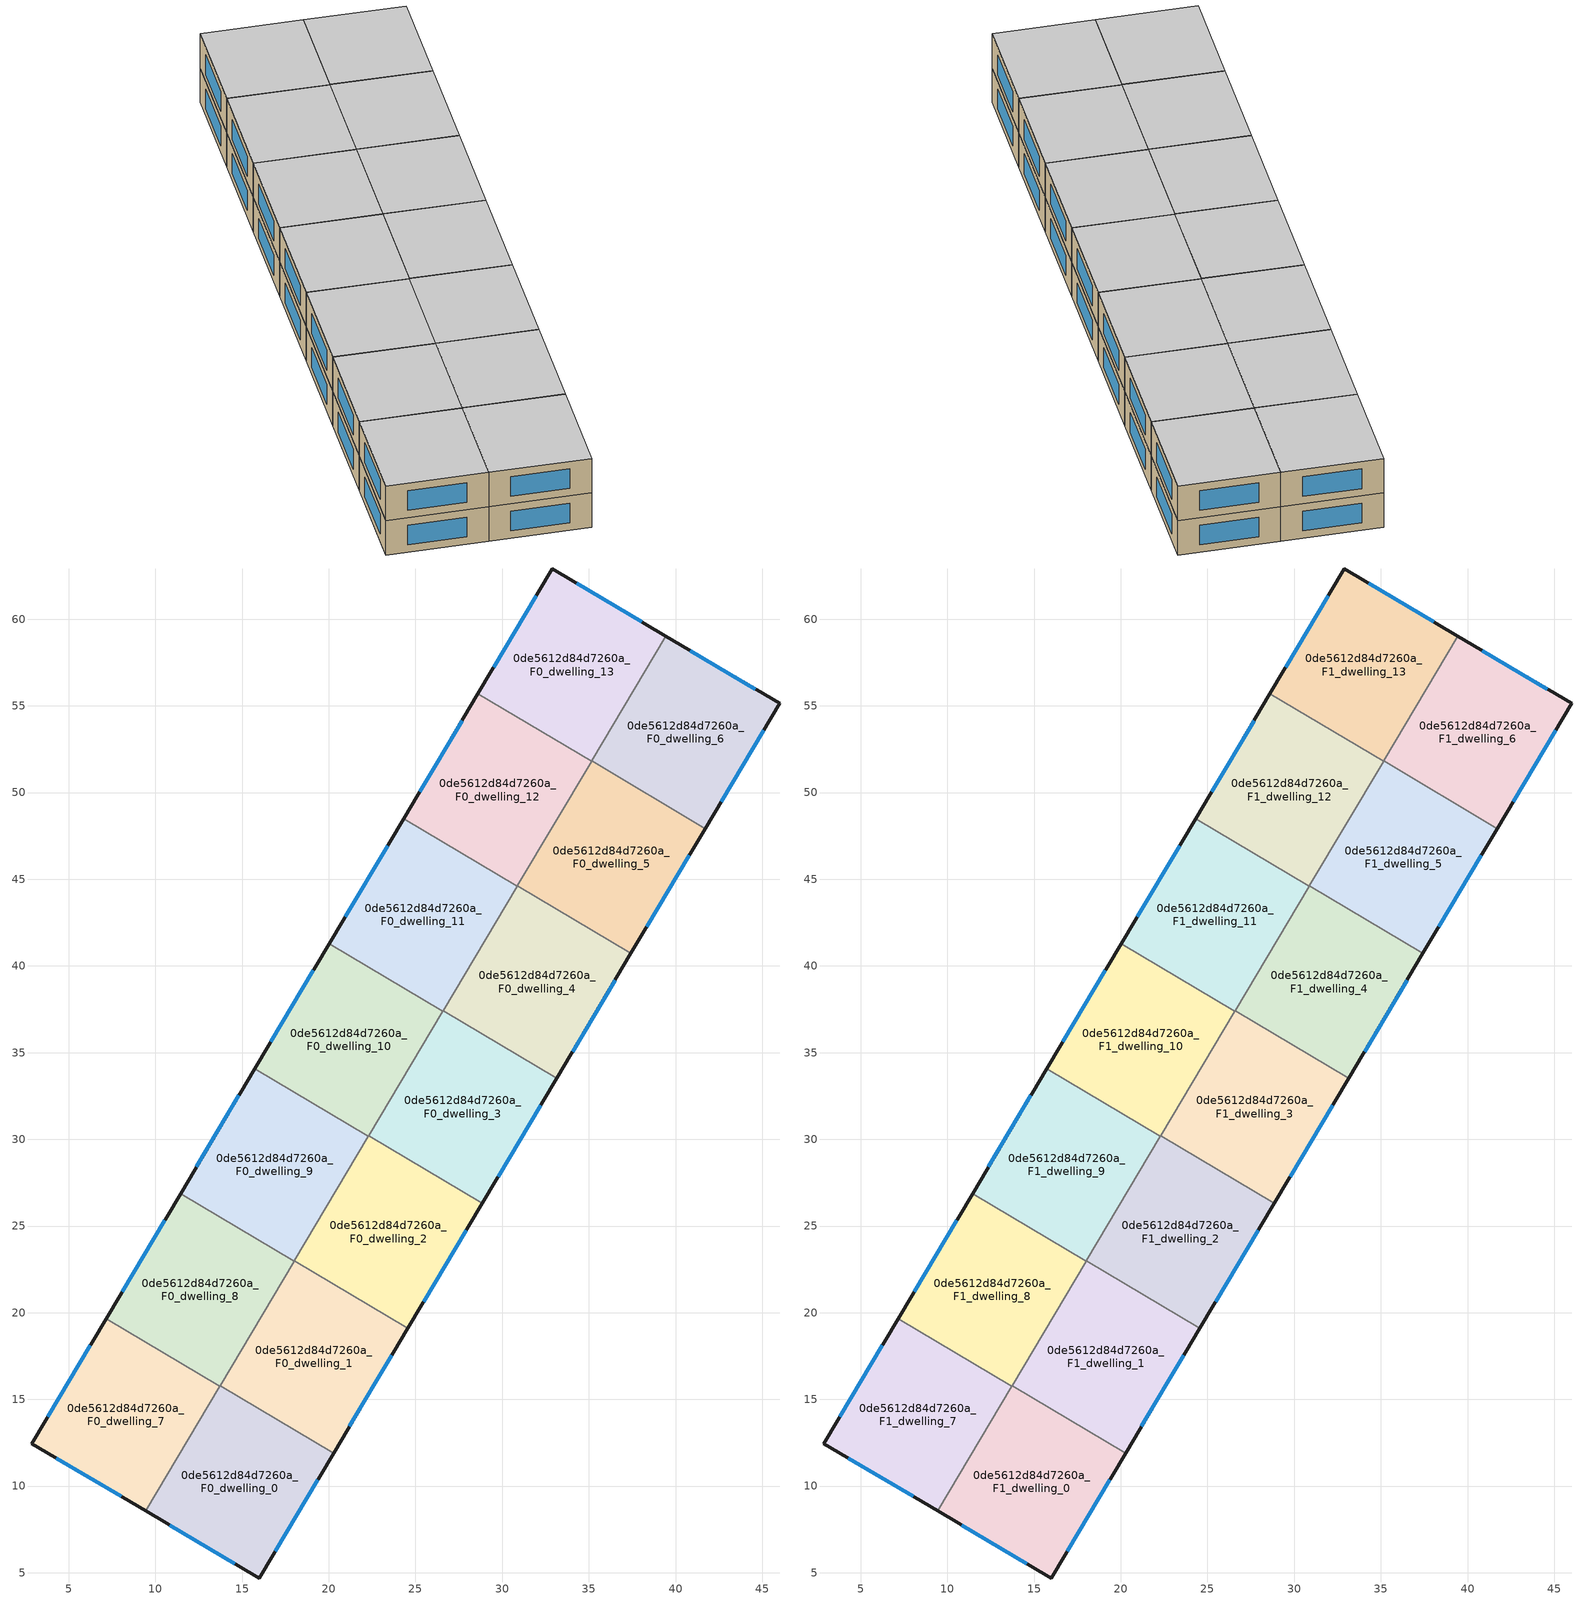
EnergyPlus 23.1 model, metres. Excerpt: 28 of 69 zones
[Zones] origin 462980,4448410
0de5612d84d7260a_F0_dwelling_0
 floor ground (EU_floor_Construction): 20.28,11.9 15.99,4.7 9.43,8.57 13.73,15.79 z0
 wall outside (EU_wall_Construction): 9.43,8.57 15.99,4.7 20.28,11.9 z0:3
 wall to 0de5612d84d7260a_F0_dwelling_1 (EU_wall_Construction): 20.28,11.9 13.73,15.79 z0:3
 wall to 0de5612d84d7260a_F0_dwelling_7 (EU_wall_Construction): 13.71,15.77 9.43,8.57 z0:3
 wall to 0de5612d84d7260a_F0_dwelling_8 (EU_wall_Construction): 13.73,15.79 13.71,15.77 z0:3
 window (EU_Window_Construction): 16.91,6.24 19.36,10.35 / 10.84,7.74 14.59,5.53 z0.64:2.36
0de5612d84d7260a_F0_dwelling_1
 floor ground (EU_floor_Construction): 24.57,19.1 20.28,11.9 13.73,15.79 18.02,23 z0
 wall outside (EU_wall_Construction): 20.28,11.9 24.57,19.1 z0:3
 wall to 0de5612d84d7260a_F0_dwelling_2 (EU_wall_Construction): 24.57,19.1 18.02,23 z0:3
 wall to 0de5612d84d7260a_F0_dwelling_8 (EU_wall_Construction): 18,22.97 13.73,15.79 z0:3
 wall to 0de5612d84d7260a_F0_dwelling_9 (EU_wall_Construction): 18.02,23 18,22.97 z0:3
 window (EU_Window_Construction): 21.19,13.44 23.65,17.56 z0.64:2.36
0de5612d84d7260a_F0_dwelling_10
 floor ground (EU_floor_Construction): 26.58,37.38 22.29,30.18 15.74,34.08 20.03,41.28 z0
 wall outside (EU_wall_Construction): 20.03,41.28 15.74,34.08 z0:3
 wall to 0de5612d84d7260a_F0_dwelling_11 (EU_wall_Construction): 26.58,37.38 20.03,41.28 z0:3
 wall to 0de5612d84d7260a_F0_dwelling_9 (EU_wall_Construction): 15.74,34.08 22.29,30.18 z0:3
 wall to 0de5612d84d7260a_F0_dwelling_3 (EU_wall_Construction): 22.31,30.2 26.58,37.38 z0:3
 wall to 0de5612d84d7260a_F0_dwelling_2 (EU_wall_Construction): 22.29,30.18 22.31,30.2 z0:3
 window (EU_Window_Construction): 19.11,39.74 16.66,35.62 z0.64:2.36
0de5612d84d7260a_F0_dwelling_11
 floor ground (EU_floor_Construction): 30.86,44.59 26.58,37.38 20.03,41.28 24.32,48.49 z0
 wall outside (EU_wall_Construction): 24.32,48.49 20.03,41.28 z0:3
 wall to 0de5612d84d7260a_F0_dwelling_12 (EU_wall_Construction): 30.86,44.59 24.32,48.49 z0:3
 wall to 0de5612d84d7260a_F0_dwelling_4 (EU_wall_Construction): 26.59,37.41 30.86,44.59 z0:3
 wall to 0de5612d84d7260a_F0_dwelling_3 (EU_wall_Construction): 26.58,37.38 26.59,37.41 z0:3
 window (EU_Window_Construction): 23.4,46.94 20.95,42.82 z0.64:2.36
0de5612d84d7260a_F0_dwelling_12
 floor ground (EU_floor_Construction): 35.15,51.8 30.86,44.59 24.32,48.49 28.6,55.69 z0
 wall outside (EU_wall_Construction): 28.6,55.69 24.32,48.49 z0:3
 wall to 0de5612d84d7260a_F0_dwelling_13 (EU_wall_Construction): 35.15,51.8 28.6,55.69 z0:3
 wall to 0de5612d84d7260a_F0_dwelling_5 (EU_wall_Construction): 30.88,44.62 35.15,51.8 z0:3
 wall to 0de5612d84d7260a_F0_dwelling_4 (EU_wall_Construction): 30.87,44.59 30.88,44.62 z0:3
 window (EU_Window_Construction): 27.69,54.15 25.24,50.03 z0.64:2.36
0de5612d84d7260a_F0_dwelling_13
 floor ground (EU_floor_Construction): 39.45,59.01 35.15,51.8 28.6,55.69 32.89,62.89 z0
 wall outside (EU_wall_Construction): 39.45,59.01 32.89,62.89 28.6,55.69 z0:3
 wall to 0de5612d84d7260a_F0_dwelling_6 (EU_wall_Construction): 35.17,51.82 39.45,59.01 z0:3
 wall to 0de5612d84d7260a_F0_dwelling_5 (EU_wall_Construction): 35.15,51.8 35.17,51.82 z0:3
 window (EU_Window_Construction): 38.04,59.84 34.29,62.06 / 31.97,61.35 29.52,57.24 z0.64:2.36
0de5612d84d7260a_F0_dwelling_2
 floor ground (EU_floor_Construction): 28.85,26.31 24.57,19.1 18.02,23 22.3,30.21 z0
 wall outside (EU_wall_Construction): 24.57,19.1 28.85,26.31 z0:3
 wall to 0de5612d84d7260a_F0_dwelling_3 (EU_wall_Construction): 28.85,26.31 22.3,30.21 z0:3
 wall to 0de5612d84d7260a_F0_dwelling_9 (EU_wall_Construction): 22.29,30.18 18.02,23 z0:3
 window (EU_Window_Construction): 25.48,20.65 27.94,24.77 z0.64:2.36
0de5612d84d7260a_F0_dwelling_3
 floor ground (EU_floor_Construction): 33.14,33.51 28.85,26.31 22.3,30.21 26.59,37.41 z0
 wall outside (EU_wall_Construction): 28.85,26.31 33.14,33.51 z0:3
 wall to 0de5612d84d7260a_F0_dwelling_4 (EU_wall_Construction): 33.14,33.51 26.59,37.41 z0:3
 window (EU_Window_Construction): 29.77,27.85 32.22,31.97 z0.64:2.36
0de5612d84d7260a_F0_dwelling_4
 floor ground (EU_floor_Construction): 37.43,40.72 33.14,33.51 26.59,37.41 30.88,44.62 z0
 wall outside (EU_wall_Construction): 33.14,33.51 37.43,40.72 z0:3
 wall to 0de5612d84d7260a_F0_dwelling_5 (EU_wall_Construction): 37.43,40.72 30.88,44.62 z0:3
 window (EU_Window_Construction): 34.06,35.06 36.51,39.17 z0.64:2.36
0de5612d84d7260a_F0_dwelling_5
 floor ground (EU_floor_Construction): 41.72,47.92 37.43,40.72 30.88,44.62 35.17,51.82 z0
 wall outside (EU_wall_Construction): 37.43,40.72 41.72,47.92 z0:3
 wall to 0de5612d84d7260a_F0_dwelling_6 (EU_wall_Construction): 41.72,47.92 35.17,51.82 z0:3
 window (EU_Window_Construction): 38.35,42.26 40.8,46.38 z0.64:2.36
0de5612d84d7260a_F0_dwelling_6
 floor ground (EU_floor_Construction): 46.01,55.13 41.72,47.92 35.17,51.82 39.45,59.01 z0
 wall outside (EU_wall_Construction): 41.72,47.92 46.01,55.13 39.45,59.01 z0:3
 window (EU_Window_Construction): 44.6,55.96 40.85,58.18 / 42.64,49.47 45.09,53.59 z0.64:2.36
0de5612d84d7260a_F0_dwelling_7
 floor ground (EU_floor_Construction): 13.71,15.77 9.43,8.57 2.87,12.45 7.16,19.66 z0
 wall outside (EU_wall_Construction): 7.16,19.66 2.87,12.45 9.43,8.57 z0:3
 wall to 0de5612d84d7260a_F0_dwelling_8 (EU_wall_Construction): 13.71,15.77 7.16,19.66 z0:3
 window (EU_Window_Construction): 4.28,11.62 8.03,9.4 / 6.25,18.12 3.79,13.99 z0.64:2.36
0de5612d84d7260a_F0_dwelling_8
 floor ground (EU_floor_Construction): 18,22.97 13.71,15.77 7.16,19.66 11.45,26.87 z0
 wall outside (EU_wall_Construction): 11.45,26.87 7.16,19.66 z0:3
 wall to 0de5612d84d7260a_F0_dwelling_9 (EU_wall_Construction): 18,22.97 11.45,26.87 z0:3
 window (EU_Window_Construction): 10.53,25.33 8.08,21.21 z0.64:2.36
0de5612d84d7260a_F0_dwelling_9
 floor ground (EU_floor_Construction): 22.29,30.18 18,22.97 11.45,26.87 15.74,34.08 z0
 wall outside (EU_wall_Construction): 15.74,34.08 11.45,26.87 z0:3
 window (EU_Window_Construction): 14.82,32.53 12.37,28.41 z0.64:2.36
0de5612d84d7260a_F1_dwelling_0
 floor to 0de5612d84d7260a_F0_dwelling_0 (EU_floor_Construction): 20.28,11.9 15.99,4.7 9.43,8.57 13.73,15.79 z3
 wall outside (EU_wall_Construction): 9.43,8.57 15.99,4.7 20.28,11.9 z3:6
 wall to 0de5612d84d7260a_F1_dwelling_1 (EU_wall_Construction): 20.28,11.9 13.73,15.79 z3:6
 wall to 0de5612d84d7260a_F1_dwelling_7 (EU_wall_Construction): 13.71,15.77 9.43,8.57 z3:6
 wall to 0de5612d84d7260a_F1_dwelling_8 (EU_wall_Construction): 13.73,15.79 13.71,15.77 z3:6
 window (EU_Window_Construction): 16.91,6.24 19.36,10.35 / 10.84,7.74 14.59,5.53 z3.64:5.36
 ceiling to 0de5612d84d7260a_F2_dwelling_0 (EU_floor_Construction): 15.99,4.7 20.28,11.9 13.73,15.79 9.43,8.57 z6
0de5612d84d7260a_F1_dwelling_1
 floor to 0de5612d84d7260a_F0_dwelling_1 (EU_floor_Construction): 24.57,19.1 20.28,11.9 13.73,15.79 18.02,23 z3
 wall outside (EU_wall_Construction): 20.28,11.9 24.57,19.1 z3:6
 wall to 0de5612d84d7260a_F1_dwelling_2 (EU_wall_Construction): 24.57,19.1 18.02,23 z3:6
 wall to 0de5612d84d7260a_F1_dwelling_8 (EU_wall_Construction): 18,22.97 13.73,15.79 z3:6
 wall to 0de5612d84d7260a_F1_dwelling_9 (EU_wall_Construction): 18.02,23 18,22.97 z3:6
 window (EU_Window_Construction): 21.19,13.44 23.65,17.56 z3.64:5.36
 ceiling to 0de5612d84d7260a_F2_dwelling_1 (EU_floor_Construction): 20.28,11.9 24.57,19.1 18.02,23 13.73,15.79 z6
0de5612d84d7260a_F1_dwelling_10
 floor to 0de5612d84d7260a_F0_dwelling_10 (EU_floor_Construction): 26.58,37.38 22.29,30.18 15.74,34.08 20.03,41.28 z3
 wall outside (EU_wall_Construction): 20.03,41.28 15.74,34.08 z3:6
 wall to 0de5612d84d7260a_F1_dwelling_11 (EU_wall_Construction): 26.58,37.38 20.03,41.28 z3:6
 wall to 0de5612d84d7260a_F1_dwelling_9 (EU_wall_Construction): 15.74,34.08 22.29,30.18 z3:6
 wall to 0de5612d84d7260a_F1_dwelling_3 (EU_wall_Construction): 22.31,30.2 26.58,37.38 z3:6
 wall to 0de5612d84d7260a_F1_dwelling_2 (EU_wall_Construction): 22.29,30.18 22.31,30.2 z3:6
 window (EU_Window_Construction): 19.11,39.74 16.66,35.62 z3.64:5.36
 ceiling to 0de5612d84d7260a_F2_dwelling_10 (EU_floor_Construction): 22.29,30.18 26.58,37.38 20.03,41.28 15.74,34.08 z6
0de5612d84d7260a_F1_dwelling_11
 floor to 0de5612d84d7260a_F0_dwelling_11 (EU_floor_Construction): 30.86,44.59 26.58,37.38 20.03,41.28 24.32,48.49 z3
 wall outside (EU_wall_Construction): 24.32,48.49 20.03,41.28 z3:6
 wall to 0de5612d84d7260a_F1_dwelling_12 (EU_wall_Construction): 30.86,44.59 24.32,48.49 z3:6
 wall to 0de5612d84d7260a_F1_dwelling_4 (EU_wall_Construction): 26.59,37.41 30.86,44.59 z3:6
 wall to 0de5612d84d7260a_F1_dwelling_3 (EU_wall_Construction): 26.58,37.38 26.59,37.41 z3:6
 window (EU_Window_Construction): 23.4,46.94 20.95,42.82 z3.64:5.36
 ceiling to 0de5612d84d7260a_F2_dwelling_11 (EU_floor_Construction): 26.58,37.38 30.86,44.59 24.32,48.49 20.03,41.28 z6
0de5612d84d7260a_F1_dwelling_12
 floor to 0de5612d84d7260a_F0_dwelling_12 (EU_floor_Construction): 35.15,51.8 30.86,44.59 24.32,48.49 28.6,55.69 z3
 wall outside (EU_wall_Construction): 28.6,55.69 24.32,48.49 z3:6
 wall to 0de5612d84d7260a_F1_dwelling_13 (EU_wall_Construction): 35.15,51.8 28.6,55.69 z3:6
 wall to 0de5612d84d7260a_F1_dwelling_5 (EU_wall_Construction): 30.88,44.62 35.15,51.8 z3:6
 wall to 0de5612d84d7260a_F1_dwelling_4 (EU_wall_Construction): 30.87,44.59 30.88,44.62 z3:6
 window (EU_Window_Construction): 27.69,54.15 25.24,50.03 z3.64:5.36
 ceiling to 0de5612d84d7260a_F2_dwelling_12 (EU_floor_Construction): 30.86,44.59 35.15,51.8 28.6,55.69 24.32,48.49 z6
0de5612d84d7260a_F1_dwelling_13
 floor to 0de5612d84d7260a_F0_dwelling_13 (EU_floor_Construction): 39.45,59.01 35.15,51.8 28.6,55.69 32.89,62.89 z3
 wall outside (EU_wall_Construction): 39.45,59.01 32.89,62.89 28.6,55.69 z3:6
 wall to 0de5612d84d7260a_F1_dwelling_6 (EU_wall_Construction): 35.17,51.82 39.45,59.01 z3:6
 wall to 0de5612d84d7260a_F1_dwelling_5 (EU_wall_Construction): 35.15,51.8 35.17,51.82 z3:6
 window (EU_Window_Construction): 38.04,59.84 34.29,62.06 / 31.97,61.35 29.52,57.24 z3.64:5.36
 ceiling to 0de5612d84d7260a_F2_dwelling_13 (EU_floor_Construction): 35.15,51.8 39.45,59.01 32.89,62.89 28.6,55.69 z6
0de5612d84d7260a_F1_dwelling_2
 floor to 0de5612d84d7260a_F0_dwelling_2 (EU_floor_Construction): 28.85,26.31 24.57,19.1 18.02,23 22.3,30.21 z3
 wall outside (EU_wall_Construction): 24.57,19.1 28.85,26.31 z3:6
 wall to 0de5612d84d7260a_F1_dwelling_3 (EU_wall_Construction): 28.85,26.31 22.3,30.21 z3:6
 wall to 0de5612d84d7260a_F1_dwelling_9 (EU_wall_Construction): 22.29,30.18 18.02,23 z3:6
 window (EU_Window_Construction): 25.48,20.65 27.94,24.77 z3.64:5.36
 ceiling to 0de5612d84d7260a_F2_dwelling_2 (EU_floor_Construction): 24.57,19.1 28.85,26.31 22.3,30.21 18.02,23 z6
0de5612d84d7260a_F1_dwelling_3
 floor to 0de5612d84d7260a_F0_dwelling_3 (EU_floor_Construction): 33.14,33.51 28.85,26.31 22.3,30.21 26.59,37.41 z3
 wall outside (EU_wall_Construction): 28.85,26.31 33.14,33.51 z3:6
 wall to 0de5612d84d7260a_F1_dwelling_4 (EU_wall_Construction): 33.14,33.51 26.59,37.41 z3:6
 window (EU_Window_Construction): 29.77,27.85 32.22,31.97 z3.64:5.36
 ceiling to 0de5612d84d7260a_F2_dwelling_3 (EU_floor_Construction): 28.85,26.31 33.14,33.51 26.59,37.41 22.3,30.21 z6
0de5612d84d7260a_F1_dwelling_4
 floor to 0de5612d84d7260a_F0_dwelling_4 (EU_floor_Construction): 37.43,40.72 33.14,33.51 26.59,37.41 30.88,44.62 z3
 wall outside (EU_wall_Construction): 33.14,33.51 37.43,40.72 z3:6
 wall to 0de5612d84d7260a_F1_dwelling_5 (EU_wall_Construction): 37.43,40.72 30.88,44.62 z3:6
 window (EU_Window_Construction): 34.06,35.06 36.51,39.17 z3.64:5.36
 ceiling to 0de5612d84d7260a_F2_dwelling_4 (EU_floor_Construction): 33.14,33.51 37.43,40.72 30.88,44.62 26.59,37.41 z6
0de5612d84d7260a_F1_dwelling_5
 floor to 0de5612d84d7260a_F0_dwelling_5 (EU_floor_Construction): 41.72,47.92 37.43,40.72 30.88,44.62 35.17,51.82 z3
 wall outside (EU_wall_Construction): 37.43,40.72 41.72,47.92 z3:6
 wall to 0de5612d84d7260a_F1_dwelling_6 (EU_wall_Construction): 41.72,47.92 35.17,51.82 z3:6
 window (EU_Window_Construction): 38.35,42.26 40.8,46.38 z3.64:5.36
 ceiling to 0de5612d84d7260a_F2_dwelling_5 (EU_floor_Construction): 37.43,40.72 41.72,47.92 35.17,51.82 30.88,44.62 z6
0de5612d84d7260a_F1_dwelling_6
 floor to 0de5612d84d7260a_F0_dwelling_6 (EU_floor_Construction): 46.01,55.13 41.72,47.92 35.17,51.82 39.45,59.01 z3
 wall outside (EU_wall_Construction): 41.72,47.92 46.01,55.13 39.45,59.01 z3:6
 window (EU_Window_Construction): 44.6,55.96 40.85,58.18 / 42.64,49.47 45.09,53.59 z3.64:5.36
 ceiling to 0de5612d84d7260a_F2_dwelling_6 (EU_floor_Construction): 41.72,47.92 46.01,55.13 39.45,59.01 35.17,51.82 z6
0de5612d84d7260a_F1_dwelling_7
 floor to 0de5612d84d7260a_F0_dwelling_7 (EU_floor_Construction): 13.71,15.77 9.43,8.57 2.87,12.45 7.16,19.66 z3
 wall outside (EU_wall_Construction): 7.16,19.66 2.87,12.45 9.43,8.57 z3:6
 wall to 0de5612d84d7260a_F1_dwelling_8 (EU_wall_Construction): 13.71,15.77 7.16,19.66 z3:6
 window (EU_Window_Construction): 4.28,11.62 8.03,9.4 / 6.25,18.12 3.79,13.99 z3.64:5.36
 ceiling to 0de5612d84d7260a_F2_dwelling_7 (EU_floor_Construction): 9.43,8.57 13.71,15.77 7.16,19.66 2.87,12.45 z6
0de5612d84d7260a_F1_dwelling_8
 floor to 0de5612d84d7260a_F0_dwelling_8 (EU_floor_Construction): 18,22.97 13.71,15.77 7.16,19.66 11.45,26.87 z3
 wall outside (EU_wall_Construction): 11.45,26.87 7.16,19.66 z3:6
 wall to 0de5612d84d7260a_F1_dwelling_9 (EU_wall_Construction): 18,22.97 11.45,26.87 z3:6
 window (EU_Window_Construction): 10.53,25.33 8.08,21.21 z3.64:5.36
 ceiling to 0de5612d84d7260a_F2_dwelling_8 (EU_floor_Construction): 13.71,15.77 18,22.97 11.45,26.87 7.16,19.66 z6
0de5612d84d7260a_F1_dwelling_9
 floor to 0de5612d84d7260a_F0_dwelling_9 (EU_floor_Construction): 22.29,30.18 18,22.97 11.45,26.87 15.74,34.08 z3
 wall outside (EU_wall_Construction): 15.74,34.08 11.45,26.87 z3:6
 window (EU_Window_Construction): 14.82,32.53 12.37,28.41 z3.64:5.36
 ceiling to 0de5612d84d7260a_F2_dwelling_9 (EU_floor_Construction): 18,22.97 22.29,30.18 15.74,34.08 11.45,26.87 z6
[Building]
EU S2 Campaign: North Axis=0; Terrain=City; Solar Distribution=FullExterior
[Site:Location]
Yerevan-Zvartnots.Intl.AP: Latitude=40.15; Longitude=44.383; Time Zone=4; Elevation=854
[SizingPeriod:WeatherFileDays]
AnnualSizingPeriod: Begin Month=1; Begin Day of Month=1; End Month=12; End Day of Month=31; Day of Week for Start Day=Monday; Use Weather File Daylight Saving Period=No; Use Weather File Rain and Snow Indicators=No
[MATERIAL]
EU_InternalMass_Material: Roughness=MediumRough; Thickness=0.1; Conductivity=1; Density=1800; Specific Heat=900; Thermal Absorptance=0.9; Solar Absorptance=0.7; Visible Absorptance=0.7
[MATERIAL:NOMASS] Roughness=MediumRough; Thermal Absorptance=0.9; Solar Absorptance=0.7; Visible Absorptance=0.7
Name | Thermal Resistance
EU_wall_NoMass | 1.05043
EU_floor_NoMass | 0.478065
[WINDOWMATERIAL:SIMPLEGLAZINGSYSTEM]
EU_Window_SimpleGlazing: UFactor=2.5566; Solar Heat Gain Coefficient=0.75; Visible Transmittance=0.75
[CONSTRUCTION]
EU_wall_Construction: EU_wall_NoMass
EU_floor_Construction: EU_floor_NoMass
EU_Window_Construction: EU_Window_SimpleGlazing
EU_InternalMass_Construction: EU_InternalMass_Material
[ZONE] Type=1; Multiplier=1; Ceiling Height=autocalculate; Floor Area=autocalculate; Part of Total Floor Area=Yes
Name | Volume
0de5612d84d7260a_F0_dwelling_0; 0de5612d84d7260a_F1_dwelling_0 | 191.678
0de5612d84d7260a_F0_dwelling_1; 0de5612d84d7260a_F1_dwelling_1 | 191.671
0de5612d84d7260a_F0_dwelling_10; 0de5612d84d7260a_F1_dwelling_10; 0de5612d84d7260a_F0_dwelling_5; 0de5612d84d7260a_F1_dwelling_5 | 191.695
0de5612d84d7260a_F0_dwelling_11; 0de5612d84d7260a_F1_dwelling_11; 0de5612d84d7260a_F0_dwelling_6; 0de5612d84d7260a_F1_dwelling_6 | 191.674
0de5612d84d7260a_F0_dwelling_12; 0de5612d84d7260a_F1_dwelling_12 | 191.722
0de5612d84d7260a_F0_dwelling_13; 0de5612d84d7260a_F1_dwelling_13; 0de5612d84d7260a_F0_dwelling_8; 0de5612d84d7260a_F1_dwelling_8 | 191.691
0de5612d84d7260a_F0_dwelling_2; 0de5612d84d7260a_F1_dwelling_2 | 191.709
0de5612d84d7260a_F0_dwelling_3; 0de5612d84d7260a_F1_dwelling_3 | 191.672
0de5612d84d7260a_F0_dwelling_4; 0de5612d84d7260a_F1_dwelling_4 | 191.692
0de5612d84d7260a_F0_dwelling_7; 0de5612d84d7260a_F1_dwelling_7 | 191.704
0de5612d84d7260a_F0_dwelling_9; 0de5612d84d7260a_F1_dwelling_9 | 191.706
[INTERNALMASS] Construction=EU_InternalMass_Construction
Name | Zone or ZoneList | Surface Area
0de5612d84d7260a_F0_dwelling_0_EU_InternalMass | 0de5612d84d7260a_F0_dwelling_0 | 63.8926
0de5612d84d7260a_F0_dwelling_1_EU_InternalMass | 0de5612d84d7260a_F0_dwelling_1 | 63.8904
0de5612d84d7260a_F0_dwelling_2_EU_InternalMass | 0de5612d84d7260a_F0_dwelling_2 | 63.903
0de5612d84d7260a_F0_dwelling_3_EU_InternalMass | 0de5612d84d7260a_F0_dwelling_3 | 63.8905
0de5612d84d7260a_F0_dwelling_4_EU_InternalMass | 0de5612d84d7260a_F0_dwelling_4 | 63.8975
0de5612d84d7260a_F0_dwelling_5_EU_InternalMass | 0de5612d84d7260a_F0_dwelling_5 | 63.8981
0de5612d84d7260a_F0_dwelling_6_EU_InternalMass | 0de5612d84d7260a_F0_dwelling_6 | 63.8912
0de5612d84d7260a_F0_dwelling_7_EU_InternalMass | 0de5612d84d7260a_F0_dwelling_7 | 63.9014
0de5612d84d7260a_F0_dwelling_8_EU_InternalMass | 0de5612d84d7260a_F0_dwelling_8 | 63.8969
0de5612d84d7260a_F0_dwelling_9_EU_InternalMass | 0de5612d84d7260a_F0_dwelling_9 | 63.9019
0de5612d84d7260a_F0_dwelling_10_EU_InternalMass | 0de5612d84d7260a_F0_dwelling_10 | 63.8981
0de5612d84d7260a_F0_dwelling_11_EU_InternalMass | 0de5612d84d7260a_F0_dwelling_11 | 63.8915
0de5612d84d7260a_F0_dwelling_12_EU_InternalMass | 0de5612d84d7260a_F0_dwelling_12 | 63.9073
0de5612d84d7260a_F0_dwelling_13_EU_InternalMass | 0de5612d84d7260a_F0_dwelling_13 | 63.8972
0de5612d84d7260a_F1_dwelling_0_EU_InternalMass | 0de5612d84d7260a_F1_dwelling_0 | 63.8926
0de5612d84d7260a_F1_dwelling_1_EU_InternalMass | 0de5612d84d7260a_F1_dwelling_1 | 63.8904
0de5612d84d7260a_F1_dwelling_2_EU_InternalMass | 0de5612d84d7260a_F1_dwelling_2 | 63.903
0de5612d84d7260a_F1_dwelling_3_EU_InternalMass | 0de5612d84d7260a_F1_dwelling_3 | 63.8905
0de5612d84d7260a_F1_dwelling_4_EU_InternalMass | 0de5612d84d7260a_F1_dwelling_4 | 63.8975
0de5612d84d7260a_F1_dwelling_5_EU_InternalMass | 0de5612d84d7260a_F1_dwelling_5 | 63.8981
0de5612d84d7260a_F1_dwelling_6_EU_InternalMass | 0de5612d84d7260a_F1_dwelling_6 | 63.8912
0de5612d84d7260a_F1_dwelling_7_EU_InternalMass | 0de5612d84d7260a_F1_dwelling_7 | 63.9014
0de5612d84d7260a_F1_dwelling_8_EU_InternalMass | 0de5612d84d7260a_F1_dwelling_8 | 63.8969
0de5612d84d7260a_F1_dwelling_9_EU_InternalMass | 0de5612d84d7260a_F1_dwelling_9 | 63.9019
0de5612d84d7260a_F1_dwelling_10_EU_InternalMass | 0de5612d84d7260a_F1_dwelling_10 | 63.8981
0de5612d84d7260a_F1_dwelling_11_EU_InternalMass | 0de5612d84d7260a_F1_dwelling_11 | 63.8915
0de5612d84d7260a_F1_dwelling_12_EU_InternalMass | 0de5612d84d7260a_F1_dwelling_12 | 63.9073
0de5612d84d7260a_F1_dwelling_13_EU_InternalMass | 0de5612d84d7260a_F1_dwelling_13 | 63.8972
[OTHEREQUIPMENT] Fuel Type=Electricity; Design Level Calculation Method=Watts/Area; Power per Zone Floor Area=1; Fraction Latent=0; Fraction Radiant=0; Fraction Lost=0; Carbon Dioxide Generation Rate=0; EndUse Subcategory=EU_Step8_InternalGains
Name | Zone or ZoneList or Space or SpaceList | Schedule
EU_Step8_InternalGain_0de5612d84d7260a_F0_dwelling_0_f000 | 0de5612d84d7260a_F0_dwelling_0 | EU_Step8_GainSchedule_0de5612d84d7260a_F0_dwelling_0_f000
EU_Step8_InternalGain_0de5612d84d7260a_F0_dwelling_1_f000 | 0de5612d84d7260a_F0_dwelling_1 | EU_Step8_GainSchedule_0de5612d84d7260a_F0_dwelling_1_f000
EU_Step8_InternalGain_0de5612d84d7260a_F0_dwelling_2_f000 | 0de5612d84d7260a_F0_dwelling_2 | EU_Step8_GainSchedule_0de5612d84d7260a_F0_dwelling_2_f000
EU_Step8_InternalGain_0de5612d84d7260a_F0_dwelling_3_f000 | 0de5612d84d7260a_F0_dwelling_3 | EU_Step8_GainSchedule_0de5612d84d7260a_F0_dwelling_3_f000
EU_Step8_InternalGain_0de5612d84d7260a_F0_dwelling_4_f000 | 0de5612d84d7260a_F0_dwelling_4 | EU_Step8_GainSchedule_0de5612d84d7260a_F0_dwelling_4_f000
EU_Step8_InternalGain_0de5612d84d7260a_F0_dwelling_5_f000 | 0de5612d84d7260a_F0_dwelling_5 | EU_Step8_GainSchedule_0de5612d84d7260a_F0_dwelling_5_f000
EU_Step8_InternalGain_0de5612d84d7260a_F0_dwelling_6_f000 | 0de5612d84d7260a_F0_dwelling_6 | EU_Step8_GainSchedule_0de5612d84d7260a_F0_dwelling_6_f000
EU_Step8_InternalGain_0de5612d84d7260a_F0_dwelling_7_f000 | 0de5612d84d7260a_F0_dwelling_7 | EU_Step8_GainSchedule_0de5612d84d7260a_F0_dwelling_7_f000
EU_Step8_InternalGain_0de5612d84d7260a_F0_dwelling_8_f000 | 0de5612d84d7260a_F0_dwelling_8 | EU_Step8_GainSchedule_0de5612d84d7260a_F0_dwelling_8_f000
EU_Step8_InternalGain_0de5612d84d7260a_F0_dwelling_9_f000 | 0de5612d84d7260a_F0_dwelling_9 | EU_Step8_GainSchedule_0de5612d84d7260a_F0_dwelling_9_f000
EU_Step8_InternalGain_0de5612d84d7260a_F0_dwelling_10_f000 | 0de5612d84d7260a_F0_dwelling_10 | EU_Step8_GainSchedule_0de5612d84d7260a_F0_dwelling_10_f000
EU_Step8_InternalGain_0de5612d84d7260a_F0_dwelling_11_f000 | 0de5612d84d7260a_F0_dwelling_11 | EU_Step8_GainSchedule_0de5612d84d7260a_F0_dwelling_11_f000
EU_Step8_InternalGain_0de5612d84d7260a_F0_dwelling_12_f000 | 0de5612d84d7260a_F0_dwelling_12 | EU_Step8_GainSchedule_0de5612d84d7260a_F0_dwelling_12_f000
EU_Step8_InternalGain_0de5612d84d7260a_F0_dwelling_13_f000 | 0de5612d84d7260a_F0_dwelling_13 | EU_Step8_GainSchedule_0de5612d84d7260a_F0_dwelling_13_f000
EU_Step8_InternalGain_0de5612d84d7260a_F1_dwelling_0_f000 | 0de5612d84d7260a_F1_dwelling_0 | EU_Step8_GainSchedule_0de5612d84d7260a_F1_dwelling_0_f000
EU_Step8_InternalGain_0de5612d84d7260a_F1_dwelling_1_f000 | 0de5612d84d7260a_F1_dwelling_1 | EU_Step8_GainSchedule_0de5612d84d7260a_F1_dwelling_1_f000
EU_Step8_InternalGain_0de5612d84d7260a_F1_dwelling_2_f000 | 0de5612d84d7260a_F1_dwelling_2 | EU_Step8_GainSchedule_0de5612d84d7260a_F1_dwelling_2_f000
EU_Step8_InternalGain_0de5612d84d7260a_F1_dwelling_3_f000 | 0de5612d84d7260a_F1_dwelling_3 | EU_Step8_GainSchedule_0de5612d84d7260a_F1_dwelling_3_f000
EU_Step8_InternalGain_0de5612d84d7260a_F1_dwelling_4_f000 | 0de5612d84d7260a_F1_dwelling_4 | EU_Step8_GainSchedule_0de5612d84d7260a_F1_dwelling_4_f000
EU_Step8_InternalGain_0de5612d84d7260a_F1_dwelling_5_f000 | 0de5612d84d7260a_F1_dwelling_5 | EU_Step8_GainSchedule_0de5612d84d7260a_F1_dwelling_5_f000
EU_Step8_InternalGain_0de5612d84d7260a_F1_dwelling_6_f000 | 0de5612d84d7260a_F1_dwelling_6 | EU_Step8_GainSchedule_0de5612d84d7260a_F1_dwelling_6_f000
EU_Step8_InternalGain_0de5612d84d7260a_F1_dwelling_7_f000 | 0de5612d84d7260a_F1_dwelling_7 | EU_Step8_GainSchedule_0de5612d84d7260a_F1_dwelling_7_f000
EU_Step8_InternalGain_0de5612d84d7260a_F1_dwelling_8_f000 | 0de5612d84d7260a_F1_dwelling_8 | EU_Step8_GainSchedule_0de5612d84d7260a_F1_dwelling_8_f000
EU_Step8_InternalGain_0de5612d84d7260a_F1_dwelling_9_f000 | 0de5612d84d7260a_F1_dwelling_9 | EU_Step8_GainSchedule_0de5612d84d7260a_F1_dwelling_9_f000
EU_Step8_InternalGain_0de5612d84d7260a_F1_dwelling_10_f000 | 0de5612d84d7260a_F1_dwelling_10 | EU_Step8_GainSchedule_0de5612d84d7260a_F1_dwelling_10_f000
EU_Step8_InternalGain_0de5612d84d7260a_F1_dwelling_11_f000 | 0de5612d84d7260a_F1_dwelling_11 | EU_Step8_GainSchedule_0de5612d84d7260a_F1_dwelling_11_f000
EU_Step8_InternalGain_0de5612d84d7260a_F1_dwelling_12_f000 | 0de5612d84d7260a_F1_dwelling_12 | EU_Step8_GainSchedule_0de5612d84d7260a_F1_dwelling_12_f000
EU_Step8_InternalGain_0de5612d84d7260a_F1_dwelling_13_f000 | 0de5612d84d7260a_F1_dwelling_13 | EU_Step8_GainSchedule_0de5612d84d7260a_F1_dwelling_13_f000
[ZONEVENTILATION:DESIGNFLOWRATE] Schedule=EU_AlwaysOn; Design Flow Rate Calculation Method=AirChanges/Hour; Air Changes per Hour=0.557805; Ventilation Type=Natural; Fan Pressure Rise=0; Fan Total Efficiency=1; Constant Term Coefficient=1; Temperature Term Coefficient=0; Velocity Term Coefficient=0; Velocity Squared Term Coefficient=0; Minimum Indoor Temperature=-100; Maximum Indoor Temperature=100; Delta Temperature=-100; Minimum Outdoor Temperature=-100; Maximum Outdoor Temperature=100; Maximum Wind Speed=40
Name | Zone or ZoneList or Space or SpaceList
EU_ConstantAir_0de5612d84d7260a_F0_dwelling_0 | 0de5612d84d7260a_F0_dwelling_0
EU_ConstantAir_0de5612d84d7260a_F0_dwelling_1 | 0de5612d84d7260a_F0_dwelling_1
EU_ConstantAir_0de5612d84d7260a_F0_dwelling_2 | 0de5612d84d7260a_F0_dwelling_2
EU_ConstantAir_0de5612d84d7260a_F0_dwelling_3 | 0de5612d84d7260a_F0_dwelling_3
EU_ConstantAir_0de5612d84d7260a_F0_dwelling_4 | 0de5612d84d7260a_F0_dwelling_4
EU_ConstantAir_0de5612d84d7260a_F0_dwelling_5 | 0de5612d84d7260a_F0_dwelling_5
EU_ConstantAir_0de5612d84d7260a_F0_dwelling_6 | 0de5612d84d7260a_F0_dwelling_6
EU_ConstantAir_0de5612d84d7260a_F0_dwelling_7 | 0de5612d84d7260a_F0_dwelling_7
EU_ConstantAir_0de5612d84d7260a_F0_dwelling_8 | 0de5612d84d7260a_F0_dwelling_8
EU_ConstantAir_0de5612d84d7260a_F0_dwelling_9 | 0de5612d84d7260a_F0_dwelling_9
EU_ConstantAir_0de5612d84d7260a_F0_dwelling_10 | 0de5612d84d7260a_F0_dwelling_10
EU_ConstantAir_0de5612d84d7260a_F0_dwelling_11 | 0de5612d84d7260a_F0_dwelling_11
EU_ConstantAir_0de5612d84d7260a_F0_dwelling_12 | 0de5612d84d7260a_F0_dwelling_12
EU_ConstantAir_0de5612d84d7260a_F0_dwelling_13 | 0de5612d84d7260a_F0_dwelling_13
EU_ConstantAir_0de5612d84d7260a_F1_dwelling_0 | 0de5612d84d7260a_F1_dwelling_0
EU_ConstantAir_0de5612d84d7260a_F1_dwelling_1 | 0de5612d84d7260a_F1_dwelling_1
EU_ConstantAir_0de5612d84d7260a_F1_dwelling_2 | 0de5612d84d7260a_F1_dwelling_2
EU_ConstantAir_0de5612d84d7260a_F1_dwelling_3 | 0de5612d84d7260a_F1_dwelling_3
EU_ConstantAir_0de5612d84d7260a_F1_dwelling_4 | 0de5612d84d7260a_F1_dwelling_4
EU_ConstantAir_0de5612d84d7260a_F1_dwelling_5 | 0de5612d84d7260a_F1_dwelling_5
EU_ConstantAir_0de5612d84d7260a_F1_dwelling_6 | 0de5612d84d7260a_F1_dwelling_6
EU_ConstantAir_0de5612d84d7260a_F1_dwelling_7 | 0de5612d84d7260a_F1_dwelling_7
EU_ConstantAir_0de5612d84d7260a_F1_dwelling_8 | 0de5612d84d7260a_F1_dwelling_8
EU_ConstantAir_0de5612d84d7260a_F1_dwelling_9 | 0de5612d84d7260a_F1_dwelling_9
EU_ConstantAir_0de5612d84d7260a_F1_dwelling_10 | 0de5612d84d7260a_F1_dwelling_10
EU_ConstantAir_0de5612d84d7260a_F1_dwelling_11 | 0de5612d84d7260a_F1_dwelling_11
EU_ConstantAir_0de5612d84d7260a_F1_dwelling_12 | 0de5612d84d7260a_F1_dwelling_12
EU_ConstantAir_0de5612d84d7260a_F1_dwelling_13 | 0de5612d84d7260a_F1_dwelling_13
[HVACTEMPLATE:THERMOSTAT] Constant Heating Setpoint=20; Constant Cooling Setpoint=50
EU_HeatOnly_0de5612d84d7260a_F0_dwelling_0; EU_HeatOnly_0de5612d84d7260a_F0_dwelling_1; EU_HeatOnly_0de5612d84d7260a_F0_dwelling_2; EU_HeatOnly_0de5612d84d7260a_F0_dwelling_3; EU_HeatOnly_0de5612d84d7260a_F0_dwelling_4; EU_HeatOnly_0de5612d84d7260a_F0_dwelling_5; EU_HeatOnly_0de5612d84d7260a_F0_dwelling_6; EU_HeatOnly_0de5612d84d7260a_F0_dwelling_7; EU_HeatOnly_0de5612d84d7260a_F0_dwelling_8; EU_HeatOnly_0de5612d84d7260a_F0_dwelling_9; EU_HeatOnly_0de5612d84d7260a_F0_dwelling_10; EU_HeatOnly_0de5612d84d7260a_F0_dwelling_11; EU_HeatOnly_0de5612d84d7260a_F0_dwelling_12; EU_HeatOnly_0de5612d84d7260a_F0_dwelling_13; EU_HeatOnly_0de5612d84d7260a_F1_dwelling_0; EU_HeatOnly_0de5612d84d7260a_F1_dwelling_1; EU_HeatOnly_0de5612d84d7260a_F1_dwelling_2; EU_HeatOnly_0de5612d84d7260a_F1_dwelling_3; EU_HeatOnly_0de5612d84d7260a_F1_dwelling_4; EU_HeatOnly_0de5612d84d7260a_F1_dwelling_5; EU_HeatOnly_0de5612d84d7260a_F1_dwelling_6; EU_HeatOnly_0de5612d84d7260a_F1_dwelling_7; EU_HeatOnly_0de5612d84d7260a_F1_dwelling_8; EU_HeatOnly_0de5612d84d7260a_F1_dwelling_9; EU_HeatOnly_0de5612d84d7260a_F1_dwelling_10; EU_HeatOnly_0de5612d84d7260a_F1_dwelling_11; EU_HeatOnly_0de5612d84d7260a_F1_dwelling_12; EU_HeatOnly_0de5612d84d7260a_F1_dwelling_13; EU_HeatOnly_0de5612d84d7260a_F2_dwelling_0; EU_HeatOnly_0de5612d84d7260a_F2_dwelling_1; EU_HeatOnly_0de5612d84d7260a_F2_dwelling_2; EU_HeatOnly_0de5612d84d7260a_F2_dwelling_3; EU_HeatOnly_0de5612d84d7260a_F2_dwelling_4; EU_HeatOnly_0de5612d84d7260a_F2_dwelling_5; EU_HeatOnly_0de5612d84d7260a_F2_dwelling_6; EU_HeatOnly_0de5612d84d7260a_F2_dwelling_7; EU_HeatOnly_0de5612d84d7260a_F2_dwelling_8; EU_HeatOnly_0de5612d84d7260a_F2_dwelling_9; EU_HeatOnly_0de5612d84d7260a_F2_dwelling_10; EU_HeatOnly_0de5612d84d7260a_F2_dwelling_11; EU_HeatOnly_0de5612d84d7260a_F2_dwelling_12; EU_HeatOnly_0de5612d84d7260a_F2_dwelling_13; EU_HeatOnly_0de5612d84d7260a_F3_dwelling_0; EU_HeatOnly_0de5612d84d7260a_F3_dwelling_1; EU_HeatOnly_0de5612d84d7260a_F3_dwelling_2; EU_HeatOnly_0de5612d84d7260a_F3_dwelling_3; EU_HeatOnly_0de5612d84d7260a_F3_dwelling_4; EU_HeatOnly_0de5612d84d7260a_F3_dwelling_5; EU_HeatOnly_0de5612d84d7260a_F3_dwelling_6; EU_HeatOnly_0de5612d84d7260a_F3_dwelling_7; EU_HeatOnly_0de5612d84d7260a_F3_dwelling_8; EU_HeatOnly_0de5612d84d7260a_F3_dwelling_9; EU_HeatOnly_0de5612d84d7260a_F3_dwelling_10; EU_HeatOnly_0de5612d84d7260a_F3_dwelling_11; EU_HeatOnly_0de5612d84d7260a_F3_dwelling_12; EU_HeatOnly_0de5612d84d7260a_F3_dwelling_13; EU_HeatOnly_0de5612d84d7260a_F4_dwelling_0; EU_HeatOnly_0de5612d84d7260a_F4_dwelling_1; EU_HeatOnly_0de5612d84d7260a_F4_dwelling_2; EU_HeatOnly_0de5612d84d7260a_F4_dwelling_3; EU_HeatOnly_0de5612d84d7260a_F4_dwelling_4; EU_HeatOnly_0de5612d84d7260a_F4_dwelling_5; EU_HeatOnly_0de5612d84d7260a_F4_dwelling_6; EU_HeatOnly_0de5612d84d7260a_F4_dwelling_7; EU_HeatOnly_0de5612d84d7260a_F4_dwelling_8; EU_HeatOnly_0de5612d84d7260a_F4_dwelling_9; EU_HeatOnly_0de5612d84d7260a_F4_dwelling_10; EU_HeatOnly_0de5612d84d7260a_F4_dwelling_11; EU_HeatOnly_0de5612d84d7260a_F4_dwelling_12
[HVACTEMPLATE:ZONE:IDEALLOADSAIRSYSTEM] System Availability Schedule=EU_AlwaysOn; Maximum Heating Supply Air Temperature=50; Minimum Cooling Supply Air Temperature=13; Maximum Heating Supply Air Humidity Ratio=0.0156; Minimum Cooling Supply Air Humidity Ratio=0.0077; Heating Limit=NoLimit; Cooling Limit=NoLimit; Heating Availability Schedule=EU_AlwaysOn; Cooling Availability Schedule=EU_CoolingOff; Dehumidification Control Type=ConstantSensibleHeatRatio; Cooling Sensible Heat Ratio=0.7; Dehumidification Setpoint=60; Humidification Control Type=None; Humidification Setpoint=30; Outdoor Air Method=None; Outdoor Air Flow Rate per Person=0.00944; Outdoor Air Flow Rate per Zone Floor Area=0; Outdoor Air Flow Rate per Zone=0; Demand Controlled Ventilation Type=None; Outdoor Air Economizer Type=NoEconomizer; Heat Recovery Type=None; Sensible Heat Recovery Effectiveness=0.7; Latent Heat Recovery Effectiveness=0.65
Name | Template Thermostat
0de5612d84d7260a_F0_dwelling_0 | EU_HeatOnly_0de5612d84d7260a_F0_dwelling_0
0de5612d84d7260a_F0_dwelling_1 | EU_HeatOnly_0de5612d84d7260a_F0_dwelling_1
0de5612d84d7260a_F0_dwelling_2 | EU_HeatOnly_0de5612d84d7260a_F0_dwelling_2
0de5612d84d7260a_F0_dwelling_3 | EU_HeatOnly_0de5612d84d7260a_F0_dwelling_3
0de5612d84d7260a_F0_dwelling_4 | EU_HeatOnly_0de5612d84d7260a_F0_dwelling_4
0de5612d84d7260a_F0_dwelling_5 | EU_HeatOnly_0de5612d84d7260a_F0_dwelling_5
0de5612d84d7260a_F0_dwelling_6 | EU_HeatOnly_0de5612d84d7260a_F0_dwelling_6
0de5612d84d7260a_F0_dwelling_7 | EU_HeatOnly_0de5612d84d7260a_F0_dwelling_7
0de5612d84d7260a_F0_dwelling_8 | EU_HeatOnly_0de5612d84d7260a_F0_dwelling_8
0de5612d84d7260a_F0_dwelling_9 | EU_HeatOnly_0de5612d84d7260a_F0_dwelling_9
0de5612d84d7260a_F0_dwelling_10 | EU_HeatOnly_0de5612d84d7260a_F0_dwelling_10
0de5612d84d7260a_F0_dwelling_11 | EU_HeatOnly_0de5612d84d7260a_F0_dwelling_11
0de5612d84d7260a_F0_dwelling_12 | EU_HeatOnly_0de5612d84d7260a_F0_dwelling_12
0de5612d84d7260a_F0_dwelling_13 | EU_HeatOnly_0de5612d84d7260a_F0_dwelling_13
0de5612d84d7260a_F1_dwelling_0 | EU_HeatOnly_0de5612d84d7260a_F1_dwelling_0
0de5612d84d7260a_F1_dwelling_1 | EU_HeatOnly_0de5612d84d7260a_F1_dwelling_1
0de5612d84d7260a_F1_dwelling_2 | EU_HeatOnly_0de5612d84d7260a_F1_dwelling_2
0de5612d84d7260a_F1_dwelling_3 | EU_HeatOnly_0de5612d84d7260a_F1_dwelling_3
0de5612d84d7260a_F1_dwelling_4 | EU_HeatOnly_0de5612d84d7260a_F1_dwelling_4
0de5612d84d7260a_F1_dwelling_5 | EU_HeatOnly_0de5612d84d7260a_F1_dwelling_5
0de5612d84d7260a_F1_dwelling_6 | EU_HeatOnly_0de5612d84d7260a_F1_dwelling_6
0de5612d84d7260a_F1_dwelling_7 | EU_HeatOnly_0de5612d84d7260a_F1_dwelling_7
0de5612d84d7260a_F1_dwelling_8 | EU_HeatOnly_0de5612d84d7260a_F1_dwelling_8
0de5612d84d7260a_F1_dwelling_9 | EU_HeatOnly_0de5612d84d7260a_F1_dwelling_9
0de5612d84d7260a_F1_dwelling_10 | EU_HeatOnly_0de5612d84d7260a_F1_dwelling_10
0de5612d84d7260a_F1_dwelling_11 | EU_HeatOnly_0de5612d84d7260a_F1_dwelling_11
0de5612d84d7260a_F1_dwelling_12 | EU_HeatOnly_0de5612d84d7260a_F1_dwelling_12
0de5612d84d7260a_F1_dwelling_13 | EU_HeatOnly_0de5612d84d7260a_F1_dwelling_13
[SIZING:ZONE] Zone Cooling Design Supply Air Temperature Input Method=SupplyAirTemperature; Zone Cooling Design Supply Air Temperature=13; Zone Heating Design Supply Air Temperature Input Method=SupplyAirTemperature; Zone Heating Design Supply Air Temperature=50; Zone Cooling Design Supply Air Humidity Ratio=0.008; Zone Heating Design Supply Air Humidity Ratio=0.008; Cooling Design Air Flow Method=DesignDay; Cooling Design Air Flow Rate=0; Cooling Minimum Air Flow per Zone Floor Area=0.000762; Cooling Minimum Air Flow=0; Cooling Minimum Air Flow Fraction=0.2; Heating Design Air Flow Method=DesignDay; Heating Design Air Flow Rate=0; Heating Maximum Air Flow per Zone Floor Area=0.002032; Heating Maximum Air Flow=0.141576; Heating Maximum Air Flow Fraction=0.3; Account for Dedicated Outdoor Air System=No; Dedicated Outdoor Air System Control Strategy=NeutralSupplyAir; Dedicated Outdoor Air Low Setpoint Temperature for Design=autosize; Dedicated Outdoor Air High Setpoint Temperature for Design=autosize; Zone Load Sizing Method=Sensible Load Only No Latent Load; Zone Latent Cooling Design Supply Air Humidity Ratio Input Method=HumidityRatioDifference; Zone Cooling Design Supply Air Humidity Ratio Difference=0.005; Zone Latent Heating Design Supply Air Humidity Ratio Input Method=HumidityRatioDifference; Zone Humidification Design Supply Air Humidity Ratio Difference=0.005
0de5612d84d7260a_F0_dwelling_0; 0de5612d84d7260a_F0_dwelling_1; 0de5612d84d7260a_F0_dwelling_2; 0de5612d84d7260a_F0_dwelling_3; 0de5612d84d7260a_F0_dwelling_4; 0de5612d84d7260a_F0_dwelling_5; 0de5612d84d7260a_F0_dwelling_6; 0de5612d84d7260a_F0_dwelling_7; 0de5612d84d7260a_F0_dwelling_8; 0de5612d84d7260a_F0_dwelling_9; 0de5612d84d7260a_F0_dwelling_10; 0de5612d84d7260a_F0_dwelling_11; 0de5612d84d7260a_F0_dwelling_12; 0de5612d84d7260a_F0_dwelling_13; 0de5612d84d7260a_F1_dwelling_0; 0de5612d84d7260a_F1_dwelling_1; 0de5612d84d7260a_F1_dwelling_2; 0de5612d84d7260a_F1_dwelling_3; 0de5612d84d7260a_F1_dwelling_4; 0de5612d84d7260a_F1_dwelling_5; 0de5612d84d7260a_F1_dwelling_6; 0de5612d84d7260a_F1_dwelling_7; 0de5612d84d7260a_F1_dwelling_8; 0de5612d84d7260a_F1_dwelling_9; 0de5612d84d7260a_F1_dwelling_10; 0de5612d84d7260a_F1_dwelling_11; 0de5612d84d7260a_F1_dwelling_12; 0de5612d84d7260a_F1_dwelling_13
[SCHEDULE:CONSTANT]
Name | Hourly Value
EU_AlwaysOn | 1
EU_CoolingOff | 0
[SCHEDULE:FILE] Column Number=1; Rows to Skip at Top=0; Number of Hours of Data=8760; Column Separator=Comma; Interpolate to Timestep=No; Minutes per Item=60; Adjust Schedule for Daylight Savings=Yes
Name | File
EU_Step8_GainSchedule_0de5612d84d7260a_F0_dwelling_0_f000 | ../../schedules/0de5612d84d7260a/0de5612d84d7260a_F0_dwelling_0_f000_gain.csv
EU_Step8_GainSchedule_0de5612d84d7260a_F0_dwelling_1_f000 | ../../schedules/0de5612d84d7260a/0de5612d84d7260a_F0_dwelling_1_f000_gain.csv
EU_Step8_GainSchedule_0de5612d84d7260a_F0_dwelling_2_f000 | ../../schedules/0de5612d84d7260a/0de5612d84d7260a_F0_dwelling_2_f000_gain.csv
EU_Step8_GainSchedule_0de5612d84d7260a_F0_dwelling_3_f000 | ../../schedules/0de5612d84d7260a/0de5612d84d7260a_F0_dwelling_3_f000_gain.csv
EU_Step8_GainSchedule_0de5612d84d7260a_F0_dwelling_4_f000 | ../../schedules/0de5612d84d7260a/0de5612d84d7260a_F0_dwelling_4_f000_gain.csv
EU_Step8_GainSchedule_0de5612d84d7260a_F0_dwelling_5_f000 | ../../schedules/0de5612d84d7260a/0de5612d84d7260a_F0_dwelling_5_f000_gain.csv
EU_Step8_GainSchedule_0de5612d84d7260a_F0_dwelling_6_f000 | ../../schedules/0de5612d84d7260a/0de5612d84d7260a_F0_dwelling_6_f000_gain.csv
EU_Step8_GainSchedule_0de5612d84d7260a_F0_dwelling_7_f000 | ../../schedules/0de5612d84d7260a/0de5612d84d7260a_F0_dwelling_7_f000_gain.csv
EU_Step8_GainSchedule_0de5612d84d7260a_F0_dwelling_8_f000 | ../../schedules/0de5612d84d7260a/0de5612d84d7260a_F0_dwelling_8_f000_gain.csv
EU_Step8_GainSchedule_0de5612d84d7260a_F0_dwelling_9_f000 | ../../schedules/0de5612d84d7260a/0de5612d84d7260a_F0_dwelling_9_f000_gain.csv
EU_Step8_GainSchedule_0de5612d84d7260a_F0_dwelling_10_f000 | ../../schedules/0de5612d84d7260a/0de5612d84d7260a_F0_dwelling_10_f000_gain.csv
EU_Step8_GainSchedule_0de5612d84d7260a_F0_dwelling_11_f000 | ../../schedules/0de5612d84d7260a/0de5612d84d7260a_F0_dwelling_11_f000_gain.csv
EU_Step8_GainSchedule_0de5612d84d7260a_F0_dwelling_12_f000 | ../../schedules/0de5612d84d7260a/0de5612d84d7260a_F0_dwelling_12_f000_gain.csv
EU_Step8_GainSchedule_0de5612d84d7260a_F0_dwelling_13_f000 | ../../schedules/0de5612d84d7260a/0de5612d84d7260a_F0_dwelling_13_f000_gain.csv
EU_Step8_GainSchedule_0de5612d84d7260a_F1_dwelling_0_f000 | ../../schedules/0de5612d84d7260a/0de5612d84d7260a_F1_dwelling_0_f000_gain.csv
EU_Step8_GainSchedule_0de5612d84d7260a_F1_dwelling_1_f000 | ../../schedules/0de5612d84d7260a/0de5612d84d7260a_F1_dwelling_1_f000_gain.csv
EU_Step8_GainSchedule_0de5612d84d7260a_F1_dwelling_2_f000 | ../../schedules/0de5612d84d7260a/0de5612d84d7260a_F1_dwelling_2_f000_gain.csv
EU_Step8_GainSchedule_0de5612d84d7260a_F1_dwelling_3_f000 | ../../schedules/0de5612d84d7260a/0de5612d84d7260a_F1_dwelling_3_f000_gain.csv
EU_Step8_GainSchedule_0de5612d84d7260a_F1_dwelling_4_f000 | ../../schedules/0de5612d84d7260a/0de5612d84d7260a_F1_dwelling_4_f000_gain.csv
EU_Step8_GainSchedule_0de5612d84d7260a_F1_dwelling_5_f000 | ../../schedules/0de5612d84d7260a/0de5612d84d7260a_F1_dwelling_5_f000_gain.csv
EU_Step8_GainSchedule_0de5612d84d7260a_F1_dwelling_6_f000 | ../../schedules/0de5612d84d7260a/0de5612d84d7260a_F1_dwelling_6_f000_gain.csv
EU_Step8_GainSchedule_0de5612d84d7260a_F1_dwelling_7_f000 | ../../schedules/0de5612d84d7260a/0de5612d84d7260a_F1_dwelling_7_f000_gain.csv
EU_Step8_GainSchedule_0de5612d84d7260a_F1_dwelling_8_f000 | ../../schedules/0de5612d84d7260a/0de5612d84d7260a_F1_dwelling_8_f000_gain.csv
EU_Step8_GainSchedule_0de5612d84d7260a_F1_dwelling_9_f000 | ../../schedules/0de5612d84d7260a/0de5612d84d7260a_F1_dwelling_9_f000_gain.csv
EU_Step8_GainSchedule_0de5612d84d7260a_F1_dwelling_10_f000 | ../../schedules/0de5612d84d7260a/0de5612d84d7260a_F1_dwelling_10_f000_gain.csv
EU_Step8_GainSchedule_0de5612d84d7260a_F1_dwelling_11_f000 | ../../schedules/0de5612d84d7260a/0de5612d84d7260a_F1_dwelling_11_f000_gain.csv
EU_Step8_GainSchedule_0de5612d84d7260a_F1_dwelling_12_f000 | ../../schedules/0de5612d84d7260a/0de5612d84d7260a_F1_dwelling_12_f000_gain.csv
EU_Step8_GainSchedule_0de5612d84d7260a_F1_dwelling_13_f000 | ../../schedules/0de5612d84d7260a/0de5612d84d7260a_F1_dwelling_13_f000_gain.csv
